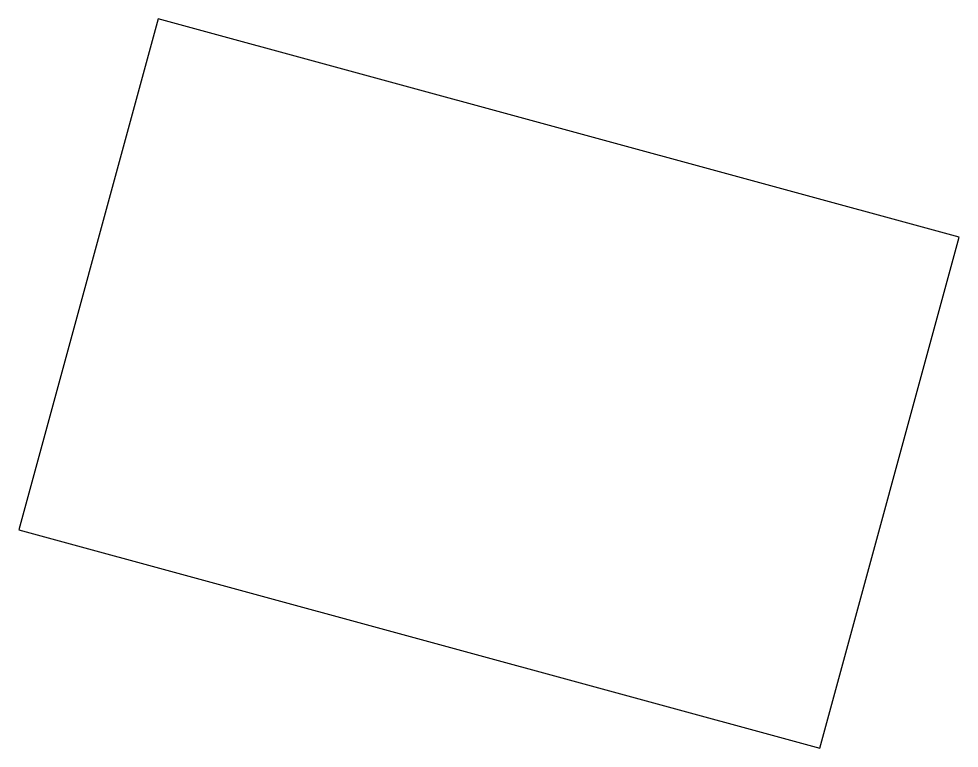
# Model space of a CAD drawing. Extents: x -68058.335 to -68058.093, y 6067324.511 to 6067324.699.
import ezdxf

# ---------------------------------------------------------------- set-up
doc = ezdxf.new("R2010")
doc.units = 0
doc.layers.add('6-213-Проектор', color=1, linetype='CONTINUOUS')

msp = doc.modelspace()

# ---------------------------------------------------------------- linework, layer by layer
at = {"layer": '6-213-Проектор', "color": 255}
msp.add_lwpolyline([(-68058.33506, 6067324.56687), (-68058.12867, 6067324.51058), (-68058.09272, 6067324.64238), (-68058.29911, 6067324.69867), (-68058.29911, 6067324.69867)], close=True, dxfattribs=at)

doc.saveas('drawing.dxf')
